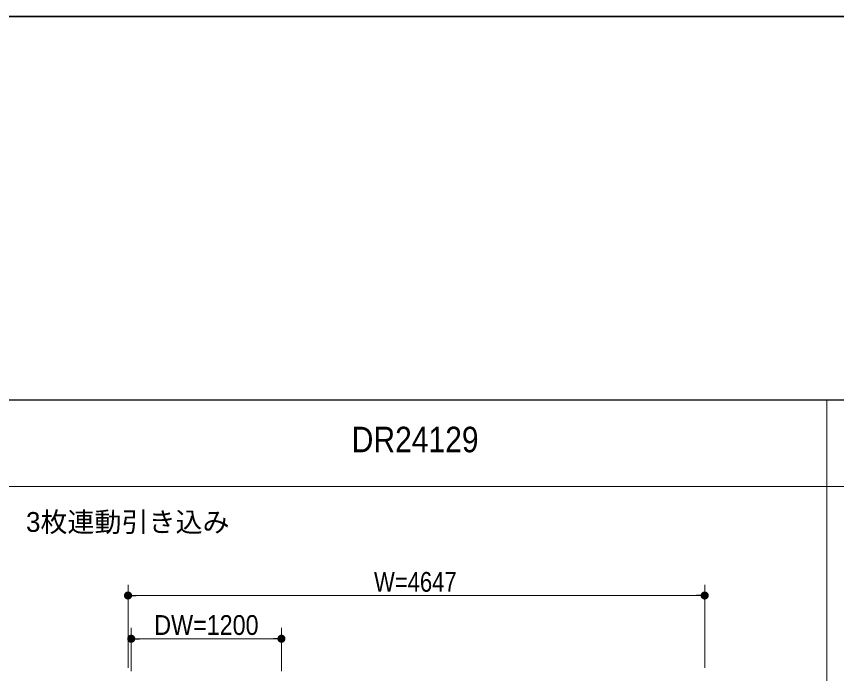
# Model space of a CAD drawing. Units: millimetres on the paper. Extents: x -303 to 303, y -152 to 152.
# Drawn here: x -50.4 to 25.5, y 77.7 to 138.5 of the extents above; entities that cross this region are included whole.
import ezdxf
from ezdxf.enums import TextEntityAlignment as Align

# ---------------------------------------------------------------- set-up
doc = ezdxf.new("R2010")
doc.units = ezdxf.units.MM
doc.header["$PDMODE"] = 32
doc.header["$PDSIZE"] = 0.5
for name, color, linetype, lineweight in [('0-0_3一般', 7, 'Continuous', 15), ('0-1_1図面枠', 7, 'Continuous', 20), ('0-2_2寸法-1', 7, 'Continuous', 15), ('0-3_0', 7, 'Continuous', 25)]:
    doc.layers.add(name, color=color, linetype=linetype, lineweight=lineweight)
doc.layers.add('0-4_Defpoints', color=7, linetype='Continuous')
doc.styles.add('ＭＳ Ｐゴシック', font='')
doc.styles.get('ＭＳ Ｐゴシック').set_extended_font_data('MS PGothic')

# ---------------------------------------------------------------- blocks, each defined once
blk = doc.blocks.new('グループ-3')
at = {"layer": '0-1_1図面枠', "lineweight": 35}
blk.add_lwpolyline([(-200, 138.5), (200, 138.5), (200, -138.5), (-200, -138.5)], close=True, dxfattribs=at)
blk = doc.blocks.new('図面枠')
at = {"layer": '0-1_1図面枠'}
blk.add_blockref('グループ-3', (0, 0), dxfattribs=at)
blk = doc.blocks.new('グループ-5')
at = {"layer": '0-0_3一般'}
for p, q in [((114, 103), (114, -107)), ((-190, 95), (190, 95))]:
    blk.add_line(p, q, dxfattribs=at)
at = {"layer": '0-0_3一般', "lineweight": 30}
blk.add_lwpolyline([(-190, 103), (190, 103), (190, -107), (-190, -107)], close=True, dxfattribs=at)
blk = doc.blocks.new('_Dot')
at = {"layer": '0-3_0'}
blk.add_line((-0.5, 0), (-1, 0), dxfattribs=at)
for points in [[(0, 0), (-0.5, 0), (-0.496, 0.063)], [(0, 0), (-0.496, -0.063), (-0.5, 0)], [(0, 0), (-0.496, 0.063), (-0.484, 0.124)], [(0, 0), (-0.484, -0.124), (-0.496, -0.063)], [(0, 0), (-0.484, 0.124), (-0.465, 0.184)], [(0, 0), (-0.465, -0.184), (-0.484, -0.124)], [(0, 0), (-0.465, 0.184), (-0.438, 0.241)], [(0, 0), (-0.438, -0.241), (-0.465, -0.184)], [(0, 0), (-0.438, 0.241), (-0.405, 0.294)], [(0, 0), (-0.405, -0.294), (-0.438, -0.241)], [(0, 0), (-0.405, 0.294), (-0.364, 0.342)], [(0, 0), (-0.364, -0.342), (-0.405, -0.294)], [(0, 0), (-0.364, 0.342), (-0.319, 0.385)], [(0, 0), (-0.319, -0.385), (-0.364, -0.342)], [(0, 0), (-0.319, 0.385), (-0.268, 0.422)], [(0, 0), (-0.268, -0.422), (-0.319, -0.385)], [(0, 0), (-0.268, 0.422), (-0.213, 0.452)], [(0, 0), (-0.213, -0.452), (-0.268, -0.422)], [(0, 0), (-0.213, 0.452), (-0.155, 0.476)], [(0, 0), (-0.155, -0.476), (-0.213, -0.452)], [(0, 0), (-0.155, 0.476), (-0.094, 0.491)], [(0, 0), (-0.094, -0.491), (-0.155, -0.476)], [(0, 0), (-0.094, 0.491), (-0.031, 0.499)], [(0, 0), (-0.031, -0.499), (-0.094, -0.491)], [(0, 0), (-0.031, 0.499), (0.031, 0.499)], [(0, 0), (0.031, -0.499), (-0.031, -0.499)], [(0, 0), (0.031, 0.499), (0.094, 0.491)], [(0, 0), (0.094, 0.491), (0.155, 0.476)], [(0, 0), (0.155, 0.476), (0.213, 0.452)], [(0, 0), (0.213, 0.452), (0.268, 0.422)], [(0, 0), (0.268, 0.422), (0.319, 0.385)], [(0, 0), (0.319, 0.385), (0.364, 0.342)], [(0, 0), (0.364, 0.342), (0.405, 0.294)], [(0, 0), (0.405, 0.294), (0.438, 0.241)], [(0, 0), (0.438, 0.241), (0.465, 0.184)], [(0, 0), (0.465, 0.184), (0.484, 0.124)], [(0, 0), (0.484, 0.124), (0.496, 0.063)], [(0, 0), (0.496, 0.063), (0.5, 0)], [(0, 0), (0.094, -0.491), (0.031, -0.499)], [(0, 0), (0.155, -0.476), (0.094, -0.491)], [(0, 0), (0.213, -0.452), (0.155, -0.476)], [(0, 0), (0.268, -0.422), (0.213, -0.452)], [(0, 0), (0.319, -0.385), (0.268, -0.422)], [(0, 0), (0.364, -0.342), (0.319, -0.385)], [(0, 0), (0.405, -0.294), (0.364, -0.342)], [(0, 0), (0.438, -0.241), (0.405, -0.294)], [(0, 0), (0.465, -0.184), (0.438, -0.241)], [(0, 0), (0.484, -0.124), (0.465, -0.184)], [(0, 0), (0.496, -0.063), (0.484, -0.124)], [(0, 0), (0.5, 0), (0.496, -0.063)]]:
    blk.add_solid(points, dxfattribs=at)

msp = doc.modelspace()

# ---------------------------------------------------------------- linework, layer by layer
at = {"layer": '0-2_2寸法-1'}
for p, q in [((-40.061, 78.2), (-40.061, 85.902)), ((13.311, 78.2), (13.311, 85.902)), ((-39.31, 84.902), (12.56, 84.902)), ((-39.763, 77.902), (-39.763, 81.902)), ((-25.861, 77.902), (-25.861, 81.902)), ((-39.013, 80.902), (-26.612, 80.902))]:
    msp.add_line(p, q, dxfattribs=at)
at = {"layer": '0-4_Defpoints'}
for p in [(13.311, 84.902), (-25.861, 80.902)]:
    msp.add_point(p, dxfattribs=at)

# ---------------------------------------------------------------- block references
at = {"layer": '0-0_3一般'}
msp.add_blockref('グループ-5', (-89.375, 0), dxfattribs=at)
at = {"layer": '0-1_1図面枠'}
msp.add_blockref('図面枠', (-89.375, 0), dxfattribs=at)
at = {"layer": '0-2_2寸法-1', "xscale": 0.7503418, "yscale": 0.7503418, "rotation": 180}
for p in [(-40.061, 84.902), (-39.763, 80.902)]:
    msp.add_blockref('_Dot', p, dxfattribs=at)
at = {"layer": '0-2_2寸法-1', "xscale": 0.7503418, "yscale": 0.7503418}
for p in [(13.311, 84.902), (-25.861, 80.902)]:
    msp.add_blockref('_Dot', p, dxfattribs=at)

# ---------------------------------------------------------------- texts
at = {"layer": '0-0_3一般', "style": 'ＭＳ Ｐゴシック', "width": 0.9}
msp.add_text('DR24129', height=2.361, dxfattribs=at).set_placement((-19.359, 97.454), align=Align.BOTTOM_LEFT)
at = {"layer": '0-0_3一般', "style": 'ＭＳ Ｐゴシック'}
msp.add_text('3枚連動引き込み', height=1.833, dxfattribs=at).set_placement((-49.5, 90.242), align=Align.BOTTOM_LEFT)
at = {"layer": '0-2_2寸法-1', "style": 'ＭＳ Ｐゴシック'}
for s, width, p in [('W=4647', 0.85, (-17.294, 84.699)), ('DW=1200', 0.9, (-37.635, 80.704))]:
    msp.add_text(s, height=1.833, dxfattribs=dict(at, width=width)).set_placement(p, align=Align.BOTTOM_LEFT)

doc.saveas('drawing.dxf')
